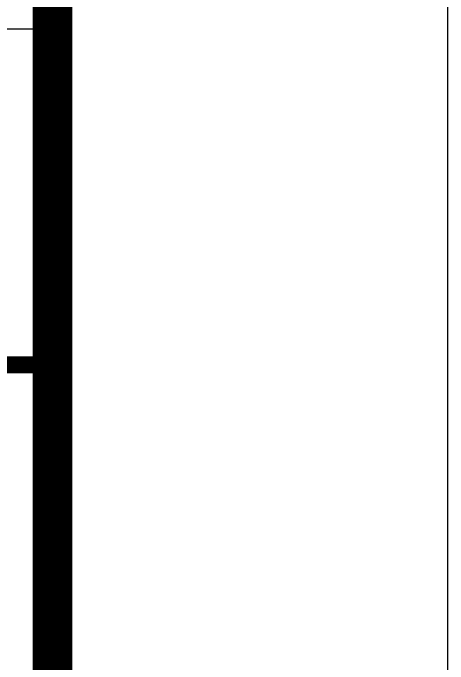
# Model space of a CAD drawing. Extents: x 31695611 to 39053694, y -59225 to 904195.
# Drawn here: x 39052595 to 39053694, y 872211 to 873857 of the extents above; entities that cross this region are included whole.
import ezdxf

# ---------------------------------------------------------------- set-up
doc = ezdxf.new("R2010")
doc.units = 0
doc.header["$LTSCALE"] = 1000
doc.header["$MEASUREMENT"] = 0
doc.layers.get('0').update_dxf_attribs({"linetype": 'CONTINUOUS'})
doc.layers.add('PUB_TITLE', color=4, linetype='CONTINUOUS')

# ---------------------------------------------------------------- blocks, each defined once
blk = doc.blocks.new('TK')
at = {"layer": 'PUB_TITLE'}
for p, q in [((31008732.1, -82066.2), (31014342.1, -82066.2)), ((31008732.1, -82916.2), (31014342.1, -82916.2))]:
    blk.add_line(p, q, dxfattribs=at)
at = {"layer": 'PUB_TITLE', "const_width": 42.5}
blk.add_lwpolyline([(31008732.1, -82916.2), (31014342.1, -82916.2)], dxfattribs=at)

msp = doc.modelspace()

# ---------------------------------------------------------------- linework, layer by layer
at = {"layer": 'PUB_TITLE'}
msp.add_lwpolyline([(38979394.5, 862195.5), (39053694.5, 862195.5), (39053694.5, 904195.5), (38979394.5, 904195.5)], close=True, dxfattribs=at)
at = {"layer": 'PUB_TITLE', "const_width": 100}
msp.add_lwpolyline([(38981894.5, 863195.5), (39052694.5, 863195.5), (39052694.5, 903195.5), (38981894.5, 903195.5)], close=True, dxfattribs=at)

# ---------------------------------------------------------------- block references
msp.add_blockref('TK', (8038352.4, 955883.9))
msp.add_blockref('TK', (8038352.4, 955883.9))

doc.saveas('drawing.dxf')
